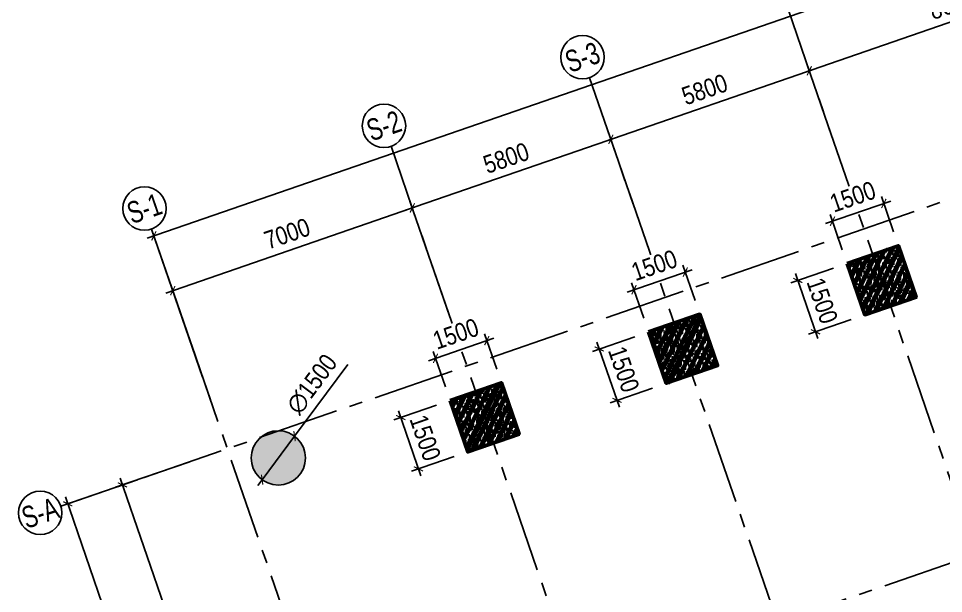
# Model space of a CAD drawing. Header units: millimetres. Extents: x -340714 to 2967022, y -655653 to 62.
# Drawn here: x 1062314 to 1087862, y -127265 to -111390 of the extents above; entities that cross this region are included whole.
import ezdxf
from ezdxf.enums import TextEntityAlignment as Align

# ---------------------------------------------------------------- set-up
doc = ezdxf.new("R2010")
doc.units = ezdxf.units.MM
doc.header["$LTSCALE"] = 100
doc.header["$PDMODE"] = 32
doc.header["$PDSIZE"] = 2.5
doc.linetypes.add('CENTER2', pattern=[1.125, 0.75, -0.125, 0.125, -0.125])
for name, color, linetype in [('ccu12-Hatch', 250, 'Continuous'), ('ccu12-Truc', 13, 'CENTER2'), ('KC-Betong', 6, 'Continuous'), ('KC2-DIM', 251, 'Continuous'), ('KT-Dim', 8, 'Continuous'), ('Xref_ST_MBDV Cot vach 30.7.2022|Xref_ST_MBDV Cot vach 30.7.2022|Xref_ST_MBDV Cot vach 30.7.2022|Xref_ST_MBDV Cot vach 30.7.2022|A-GRID-SYM', 50, 'Continuous')]:
    doc.layers.add(name, color=color, linetype=linetype)
doc.layers.add('KT-Net cot vach', color=6, linetype='Continuous', lineweight=50)
doc.styles.add('Arial Narrow', font='ARIALN.TTF')
doc.styles.add('HBA-Text', font='GOTHIC.TTF')
doc.dimstyles.new('ccu12-200', dxfattribs={"dimscale": 200, "dimtxt": 2.5, "dimasz": 1, "dimexe": 1, "dimexo": 2, "dimgap": 1, "dimtad": 1, "dimdec": 0, "dimrnd": 5, "dimdsep": 46, "dimtxsty": 'Arial Narrow', "dimblk": 'ARCHTICK', "dimcen": -1, "dimdle": 1, "dimclrd": 256, "dimclre": 256, "dimclrt": 3, "dimadec": 0, "dimazin": 2, "dimtfac": 0.1, "dimtdec": 0, "dimtmove": 0, "dimatfit": 1, "dimldrblk": 'ARCHTICK', "dimfxl": 1, "dimtvp": 0.8333333333333334, "dimtolj": 1, "dimtzin": 12, "dimarcsym": 0})
pattern_1 = [(49.99999999999999, (550, -550), (286.9040730403014, -25.10085399303804), [30, -330]), (355, (550, -550), (-55.50053344520001, 300.8768534800047), [24, -264]), (100.4514, (573.908672, -552.091736), (231.4037526856086, 275.7758168243814), [25.496076, -280.4568448]), (46.18420000000001, (550, -470), (426.8964194502578, -66.20760573160723), [45, -495]), (96.6356, (585.574698, -475.5173228), (373.8650822194813, 389.6471483601767), [38.2441152, -420.6852]), (351.1842, (550, -470), (373.8647780534509, 389.6474403701299), [36, -396]), (21, (590, -490), (238.7628208473847, -161.0475562661355), [30, -330]), (326.0000000000001, (590, -490), (97.32613276863269, 290.0600180187412), [24, -264]), (71.4514, (609.8968932, -503.4206424), (336.089051432596, 129.012198683981), [25.496076, -280.4568448]), (37.50000000000001, (550, -550), (4.863942126916267, 133.1575415325246), [0, -260.8, 0, -268, 0, -265]), (7.499999999999999, (550, -550), (105.2278149768594, 157.7646847529441), [0, -152.8, 0, -254.8, 0, -101]), (327.5, (460.8, -550), (213.5289744689636, -9.021948693751902), [0, -100, 0, -312, 0, -414]), (317.5, (420.8, -550), (233.2744677369545, 40.04199293292709), [0, -130, 0, -207.2, 0, -294]), (45, (550, -550), (-120.2081528017131, 120.2081528017131), []), (45, (550, -501), (-120.2081528017131, 120.2081528017131), [])]

# ---------------------------------------------------------------- blocks, each defined once
blk = doc.blocks.new('_ARCHTICK')
at = {"color": 0, "linetype": 'ByBlock', "const_width": 0.15}
blk.add_lwpolyline([(-0.5, -0.5), (0.5, 0.5)], dxfattribs=at)
blk = doc.blocks.new('*D1050')
at = {"layer": 'Defpoints', "color": 0, "transparency": 16777216}
for p in [(308278.6622819378, -57855.77754066592, 5.460132575568766e-05), (312200.1974805766, -66552.32350938718, 5.460132620688229e-05), (309168.2030321773, -67599.11391979485)]:
    blk.add_point(p, dxfattribs=at)
at = {"layer": 'KT-Dim', "lineweight": -2, "transparency": 16777216}
for p, q in [((307900.5621193004, -57986.31591438611), (305878.8043469756, -58684.32400254539)), ((306002.5852414343, -58430.00473436658), (309233.4722190374, -67788.16400111368)), ((311822.0973179392, -66682.86188310738), (308979.1529508586, -67664.383106655))]:
    blk.add_line(p, q, dxfattribs=at)
at = {"layer": 'KT-Dim', "lineweight": -2, "transparency": 16777216, "xscale": 200, "yscale": 200, "zscale": 200}
for p, rotation in [((306067.8544282943, -58619.05481568532), 109.0471379637702), ((309168.2030321773, -67599.11391979494), 289.0471379637702)]:
    blk.add_blockref('_ARCHTICK', p, dxfattribs=dict(at, rotation=rotation))
at = {"layer": 'KT-Dim', "color": 3, "transparency": 16777216, "insert": (308048.3884736744, -62960.50347152674), "char_height": 500, "attachment_point": 5, "rotation": 289.0471379637702, "style": 'Arial Narrow'}
blk.add_mtext('\\A1;9500', dxfattribs=at)
blk = doc.blocks.new('GRID-SYM-flat-103')
at = {"layer": 'Xref_ST_MBDV Cot vach 30.7.2022|Xref_ST_MBDV Cot vach 30.7.2022|Xref_ST_MBDV Cot vach 30.7.2022|Xref_ST_MBDV Cot vach 30.7.2022|A-GRID-SYM'}
blk.add_circle((7.814746150539778e-20, 1.307624847908942e-17, 4.374695749536969e-07), 900.0000000000003, dxfattribs=at)
at = {"layer": 'Xref_ST_MBDV Cot vach 30.7.2022|Xref_ST_MBDV Cot vach 30.7.2022|Xref_ST_MBDV Cot vach 30.7.2022|Xref_ST_MBDV Cot vach 30.7.2022|A-GRID-SYM', "style": 'HBA-Text'}
blk.add_attdef('GRID', text='', height=900.0000000000003, rotation=19.04713795291325, dxfattribs=at).set_placement((7.814746150539778e-20, 1.307624847908942e-17, 4.374695749536969e-07), align=Align.MIDDLE_CENTER)
blk = doc.blocks.new('*D1013')
at = {"layer": 'Defpoints', "color": 0, "transparency": 16777216}
for p in [(306860.7866720461, -58345.29644211305, 5.460132575568766e-05), (323836.0342480005, -104142.8937520662), (320490.9259154584, -105297.7861451339)]:
    blk.add_point(p, dxfattribs=at)
at = {"layer": 'KT-Dim', "lineweight": -2, "transparency": 16777216}
for p, q in [((306482.6865094086, -58475.83481583325), (304366.4036963392, -59206.47749745195)), ((304490.1845907979, -58952.15822927312), (320556.1951023185, -105486.8362264527)), ((323457.9340853631, -104273.4321257864), (320301.8758341396, -105363.055331994))]:
    blk.add_line(p, q, dxfattribs=at)
at = {"layer": 'KT-Dim', "lineweight": -2, "transparency": 16777216, "xscale": 200, "yscale": 200, "zscale": 200}
for p, rotation in [((304555.453777658, -59141.20831059189), 109.0471379637702), ((320490.9259154584, -105297.7861451339), 289.0471379637702)]:
    blk.add_blockref('_ARCHTICK', p, dxfattribs=dict(at, rotation=rotation))
at = {"layer": 'KT-Dim', "color": 3, "transparency": 16777216, "insert": (312953.5495899968, -82070.91633164953), "char_height": 500, "attachment_point": 5, "rotation": 289.0471379637702, "style": 'Arial Narrow'}
blk.add_mtext('\\A1;48830', dxfattribs=at)
blk = doc.blocks.new('*D1019')
at = {"layer": 'Defpoints', "color": 0, "transparency": 16777216}
for p in [(363163.4852022186, -37115.10992757117), (306934.025148161, -51743.49375239976), (308410.2467223767, -56019.18170276831, 4.862310228169464e-05)]:
    blk.add_point(p, dxfattribs=at)
at = {"layer": 'KT-Dim', "lineweight": -2, "transparency": 16777216}
for p, q in [((363032.9430114967, -36737.011082768), (361621.9925326421, -32650.37255480103)), ((361876.3130504047, -32774.15088184165), (306744.9757257595, -51808.76484776071)), ((308279.7045316547, -55641.08285796514), (306868.7540528001, -51554.44432999816))]:
    blk.add_line(p, q, dxfattribs=at)
at = {"layer": 'KT-Dim', "lineweight": -2, "transparency": 16777216, "xscale": 200, "yscale": 200, "zscale": 200}
for p, rotation in [((361687.2636280031, -32839.42197720261), 19.0477163778953), ((306934.0251481611, -51743.49375239975), 199.0477163778953)]:
    blk.add_blockref('_ARCHTICK', p, dxfattribs=dict(at, rotation=rotation))
at = {"layer": 'KT-Dim', "color": 3, "transparency": 16777216, "insert": (334162.0591472954, -41861.09962134295), "char_height": 500, "attachment_point": 5, "rotation": 19.047716377895316, "style": 'Arial Narrow'}
blk.add_mtext('\\A1;57925', dxfattribs=at)
blk = doc.blocks.new('*D1020')
at = {"layer": 'Defpoints', "color": 0, "transparency": 16777216}
for p in [(314072.7511054397, -50971.46038248898), (315242.5389979252, -54359.71304566249), (308625.786151832, -56644.13458594675)]:
    blk.add_point(p, dxfattribs=at)
at = {"layer": 'KT-Dim', "lineweight": -2, "transparency": 16777216}
for p, q in [((315112.0006242059, -53981.61288302481), (314007.48191858, -50782.41030117021)), ((307266.9481779592, -53321.15110943523), (314261.8011867585, -50906.19119562951)), ((308495.2477781127, -56266.03442330906), (307390.7290724185, -53066.8318412567))]:
    blk.add_line(p, q, dxfattribs=at)
at = {"layer": 'KT-Dim', "lineweight": -2, "transparency": 16777216, "xscale": 200, "yscale": 200, "zscale": 200}
for p, rotation in [((314072.7511054396, -50971.46038248912), 19.04713796363416), ((307455.9982592781, -53255.88192257562), 199.0471379636342)]:
    blk.add_blockref('_ARCHTICK', p, dxfattribs=dict(at, rotation=rotation))
at = {"layer": 'KT-Dim', "color": 3, "transparency": 16777216, "insert": (310615.7937861466, -51683.31140909341), "char_height": 500, "attachment_point": 5, "rotation": 19.047137963634164, "style": 'Arial Narrow'}
blk.add_mtext('\\A1;7000', dxfattribs=at)
blk = doc.blocks.new('*D1021')
at = {"layer": 'Defpoints', "color": 0, "transparency": 16777216}
for p in [(319555.2034636396, -49078.65396357757), (320302.8164631628, -51244.09075167369), (315242.5389979252, -54359.71304566249)]:
    blk.add_point(p, dxfattribs=at)
at = {"layer": 'KT-Dim', "lineweight": -2, "transparency": 16777216}
for p, q in [((313883.701024121, -51036.72956934941), (319744.2535449584, -49013.38477671809)), ((320172.2780894435, -50865.99058903602), (319489.9342767799, -48889.60388225879)), ((315112.0006242059, -53981.61288302481), (314007.4819185802, -50782.41030117088))]:
    blk.add_line(p, q, dxfattribs=at)
at = {"layer": 'KT-Dim', "lineweight": -2, "transparency": 16777216, "xscale": 200, "yscale": 200, "zscale": 200}
for p, rotation in [((319555.2034636395, -49078.6539635777), 19.04713796363416), ((314072.7511054398, -50971.46038248979), 199.0471379636342)]:
    blk.add_blockref('_ARCHTICK', p, dxfattribs=dict(at, rotation=rotation))
at = {"layer": 'KT-Dim', "color": 3, "transparency": 16777216, "insert": (316665.3963883274, -49594.6974295948), "char_height": 500, "attachment_point": 5, "rotation": 19.047137963634164, "style": 'Arial Narrow'}
blk.add_mtext('\\A1;5800', dxfattribs=at)
blk = doc.blocks.new('*D1022')
at = {"layer": 'Defpoints', "color": 0, "transparency": 16777216}
for p in [(325037.6558218878, -47185.84754464898), (325785.2688217285, -49351.28433366484), (320302.8164631628, -51244.09075167369)]:
    blk.add_point(p, dxfattribs=at)
at = {"layer": 'KT-Dim', "lineweight": -2, "transparency": 16777216}
for p, q in [((325654.7304480092, -48973.18417102715), (324972.3866350281, -46996.79746333018)), ((319366.1533823207, -49143.92315043752), (325226.7059032066, -47120.57835778948)), ((320172.2780894435, -50865.99058903602), (319489.93427678, -48889.60388225899))]:
    blk.add_line(p, q, dxfattribs=at)
at = {"layer": 'KT-Dim', "lineweight": -2, "transparency": 16777216, "xscale": 200, "yscale": 200, "zscale": 200}
for p, rotation in [((325037.6558218877, -47185.84754464909), 19.04713796363416), ((319555.2034636396, -49078.6539635779), 199.0471379636342)]:
    blk.add_blockref('_ARCHTICK', p, dxfattribs=dict(at, rotation=rotation))
at = {"layer": 'KT-Dim', "color": 3, "transparency": 16777216, "insert": (322147.8487465513, -47701.89101067458), "char_height": 500, "attachment_point": 5, "rotation": 19.047137963634164, "style": 'Arial Narrow'}
blk.add_mtext('\\A1;5800', dxfattribs=at)
blk = doc.blocks.new('*D1023')
at = {"layer": 'Defpoints', "color": 0, "transparency": 16777216}
for p in [(333214.0718389306, -44362.95521297028), (333961.6848392451, -46528.39200335836), (325785.2688217285, -49351.28433366484)]:
    blk.add_point(p, dxfattribs=at)
at = {"layer": 'KT-Dim', "lineweight": -2, "transparency": 16777216}
for p, q in [((333831.1464655257, -46150.29184072067), (333148.8026520709, -44173.90513165151)), ((324848.6057405687, -47251.1167315085), (333403.1219202494, -44297.68602611081)), ((325654.7304480092, -48973.18417102715), (324972.3866350281, -46996.79746332997))]:
    blk.add_line(p, q, dxfattribs=at)
at = {"layer": 'KT-Dim', "lineweight": -2, "transparency": 16777216, "xscale": 200, "yscale": 200, "zscale": 200}
for p, rotation in [((333214.0718389305, -44362.95521297042), 19.04713796363416), ((325037.6558218877, -47185.84754464889), 199.0471379636342)]:
    blk.add_blockref('_ARCHTICK', p, dxfattribs=dict(at, rotation=rotation))
at = {"layer": 'KT-Dim', "color": 3, "transparency": 16777216, "insert": (328977.2829341968, -45344.0416353707), "char_height": 500, "attachment_point": 5, "rotation": 19.047137963634164, "style": 'Arial Narrow'}
blk.add_mtext('\\A1;8650', dxfattribs=at)
blk = doc.blocks.new('*U161')
h = blk.add_hatch()
h.set_pattern_fill('VATLIEU04', color=250, scale=40, style=0, pattern_type=2)
h.set_pattern_definition(pattern_1)
h.paths.add_polyline_path([(-475, 475), (1025, 475), (1025, -1025), (-475, -1025)])
at = {"color": 6, "ltscale": 0.25}
blk.add_lwpolyline([(-475, 475), (1025, 475), (1025, -1025), (-475, -1025)], close=True, dxfattribs=at)
at = {"layer": 'Defpoints', "linetype": 'ByBlock', "ltscale": 30}
for p, q in [((1025, 475), (-475, -1025)), ((-475, 475), (1025, -1025))]:
    blk.add_line(p, q, dxfattribs=at)
blk = doc.blocks.new('*U158')
h = blk.add_hatch()
h.set_pattern_fill('VATLIEU04', color=250, scale=40, style=0, pattern_type=2)
h.set_pattern_definition(pattern_1)
h.paths.add_polyline_path([(-475, 475), (1025, 475), (1025, -1025), (-475, -1025)])
at = {"color": 6, "ltscale": 0.25}
blk.add_lwpolyline([(-475, 475), (1025, 475), (1025, -1025), (-475, -1025)], close=True, dxfattribs=at)
at = {"layer": 'Defpoints', "linetype": 'ByBlock', "ltscale": 30}
for p, q in [((1025, 475), (-475, -1025)), ((-475, 475), (1025, -1025))]:
    blk.add_line(p, q, dxfattribs=at)
blk = doc.blocks.new('*U159')
h = blk.add_hatch()
h.set_pattern_fill('VATLIEU04', color=250, scale=40, style=0, pattern_type=2)
h.set_pattern_definition(pattern_1)
h.paths.add_polyline_path([(-475, 475), (1025, 475), (1025, -1025), (-475, -1025)])
at = {"color": 6, "ltscale": 0.25}
blk.add_lwpolyline([(-475, 475), (1025, 475), (1025, -1025), (-475, -1025)], close=True, dxfattribs=at)
at = {"layer": 'Defpoints', "linetype": 'ByBlock', "ltscale": 30}
for p, q in [((1025, 475), (-475, -1025)), ((-475, 475), (1025, -1025))]:
    blk.add_line(p, q, dxfattribs=at)
blk = doc.blocks.new('MBDVCOTVACH-T2-T6-PN')
at = {"layer": 'ccu12-Hatch', "ltscale": 0.5}
h = blk.add_hatch(dxfattribs=at)
h.set_pattern_fill('BETONG', color=256, scale=50, pattern_type=2)
h.set_pattern_definition([(0, (-1923553.406636358, 300749.4537652719), (0, 259.8076212), [6.25, -143.75]), (0, (-1923553.406636358, 300760.2790828219), (0, 259.8076212), [6.25, -143.75]), (120, (-1923553.406636358, 300749.4537652719), (-225.0000000560045, -129.9038105999999), [6.249999999999998, -143.7499999999999]), (120, (-1923544.031636358, 300754.866424072), (-225.0000000560045, -129.9038105999999), [6.249999999999998, -143.7499999999999]), (0, (-1923478.406636358, 300879.3575758719), (0, 259.8076212), [6.25, -143.75]), (0, (-1923478.406636358, 300890.1828934219), (0, 259.8076212), [6.25, -143.75]), (120, (-1923478.406636358, 300879.3575758719), (-225.0000000560045, -129.9038105999999), [6.249999999999998, -143.7499999999999]), (120, (-1923469.031636358, 300884.7702346719), (-225.0000000560045, -129.9038105999999), [6.249999999999998, -143.7499999999999]), (59.99999999999999, (-1923547.156636358, 300749.4537652719), (-225.0000000560045, 129.9038106), [6.25, -143.75]), (59.99999999999999, (-1923556.531636358, 300754.866424072), (-225.0000000560045, 129.9038106), [6.25, -143.75]), (59.99999999999999, (-1923472.156636358, 300619.5499546719), (-225.0000000560045, 129.9038106), [6.25, -143.75]), (59.99999999999999, (-1923481.531636358, 300624.962613472), (-225.0000000560045, 129.9038106), [6.25, -143.75]), (45, (-1923553.406636358, 300749.4537652719), (-53.03300858899107, 53.03300858899107), []), (49.99999999999999, (-1923553.406636358, 300749.4537652719), (358.6300913003767, -31.37606749129755), [37.5, -412.5]), (355, (-1923553.406636358, 300749.4537652719), (-69.3756668065, 376.0960668500059), [30, -330]), (100.4514, (-1923523.520796358, 300746.8390952719), (289.2546908570108, 344.7197710304768), [31.870095, -350.571056]), (46.18420000000001, (-1923553.406636358, 300849.4537652719), (533.6205243128222, -82.75950716450905), [56.25, -618.75]), (96.6356, (-1923508.938263858, 300842.557111772), (467.3313527743517, 487.0589354502209), [47.805144, -525.8565]), (351.1842, (-1923553.406636358, 300849.4537652719), (467.3309725668136, 487.0593004626623), [45, -495]), (21, (-1923503.406636358, 300824.4537652719), (298.4535260592309, -201.3094453326694), [37.5, -412.5]), (326.0000000000001, (-1923503.406636358, 300824.4537652719), (121.6576659607909, 362.5750225234265), [30, -330]), (71.4514, (-1923478.535519858, 300807.6779622719), (420.111314290745, 161.2652483549762), [31.870095, -350.571056]), (37.50000000000001, (-1923553.406636358, 300749.4537652719), (6.079927658645334, 166.4469269156558), [0, -326, 0, -335, 0, -331.25]), (7.499999999999999, (-1923553.406636358, 300749.4537652719), (131.5347687210743, 197.2058559411801), [0, -191, 0, -318.5, 0, -126.25]), (327.5, (-1923664.906636358, 300749.4537652719), (266.9112180862045, -11.27743586718988), [0, -125, 0, -390, 0, -517.5]), (317.5, (-1923714.906636358, 300749.4537652719), (291.5930846711931, 50.05249116615887), [0, -162.5, 0, -259, 0, -367.5])])
edge = h.paths.add_edge_path()
edge.add_arc((4097.65261828457, -8624.055242631817), 750, 0, 360)
edge = h.paths.add_edge_path()
edge.add_arc((1410.005177336978, -253.7429474530509), 750, 0, 360)
edge = h.paths.add_edge_path()
edge.add_arc((101636.8044801299, -32126.61616641039), 750, 0, 360)
edge = h.paths.add_edge_path()
edge.add_arc((54389.03565472178, -32051.75711834745), 750, 0, 360)
at = {"layer": 'KC-Betong', "ltscale": 0.5}
blk.add_circle((1410.005177336978, -253.7429474530509), 750, dxfattribs=at)
at = {"layer": 'KT-Net cot vach', "rotation": 19.04713795399666}
for name, p in [('*U159', (17721.48730440694, 4822.357944610761)), ('*U158', (12239.0349454463, 2929.551524406183, -5.460167979304265e-05)), ('*U161', (6756.582588377176, 1036.745105400332))]:
    blk.add_blockref(name, p, dxfattribs=at)
blk = doc.blocks.new('*D899')
at = {"layer": 'Defpoints', "color": 0, "ltscale": 0.5, "transparency": 16777216}
for p in [(1075651.738689356, -121447.5558386822), (1074233.863079383, -121937.0747398907)]:
    blk.add_point(p, dxfattribs=at)
at = {"layer": 'KC2-DIM', "lineweight": -2, "ltscale": 0.5, "transparency": 16777216}
for p, q in [((1073642.510099228, -120837.0866370463), (1075438.485871861, -120217.0293621822)), ((1075521.200315701, -121069.4556760225), (1075184.166603704, -120093.2484676801)), ((1074103.324705727, -121558.9745772309), (1073766.29099373, -120582.7673688887))]:
    blk.add_line(p, q, dxfattribs=at)
at = {"layer": 'KC2-DIM', "lineweight": -2, "ltscale": 0.5, "transparency": 16777216, "xscale": 200, "yscale": 200, "zscale": 200}
for p, rotation in [((1075249.435790532, -120282.29854901), 19.04713795399604), ((1073831.560180558, -120771.8174502185), 199.047137953996)]:
    blk.add_blockref('_ARCHTICK', p, dxfattribs=dict(at, rotation=rotation))
at = {"layer": 'KC2-DIM', "color": 3, "ltscale": 0.5, "transparency": 16777216, "insert": (1074391.917089405, -120096.6982561503), "char_height": 500, "attachment_point": 5, "rotation": 19.047137953996042, "style": 'Arial Narrow', "bg_fill": 3, "box_fill_scale": 1.1, "bg_fill_color": 256, "bg_fill_true_color": 13158600, "bg_fill_transparency": 0}
blk.add_mtext('\\A1;1500', dxfattribs=at)
at = {"layer": 'Defpoints', "color": 0, "ltscale": 0.5, "transparency": 16777216}
blk.add_point((1075249.435790532, -120282.29854901), dxfattribs=at)
blk = doc.blocks.new('*D869')
at = {"layer": 'Defpoints', "color": 0, "ltscale": 0.5, "transparency": 16777216}
for p in [(1074233.863079383, -121937.0747398908), (1074723.381980591, -123354.9503498648)]:
    blk.add_point(p, dxfattribs=at)
at = {"layer": 'KC2-DIM', "lineweight": -2, "ltscale": 0.5, "transparency": 16777216}
for p, q in [((1073855.762916723, -122067.6131135463), (1072683.837239187, -122472.218260803)), ((1072807.618133689, -122217.8989926453), (1073427.675408553, -124013.8747652791)), ((1074345.281817931, -123485.4887235204), (1073173.356140396, -123890.0938707771))]:
    blk.add_line(p, q, dxfattribs=at)
at = {"layer": 'KC2-DIM', "lineweight": -2, "ltscale": 0.5, "transparency": 16777216, "xscale": 200, "yscale": 200, "zscale": 200}
for p, rotation in [((1072872.887320517, -122406.9490739751), 109.047137953989), ((1073362.406221726, -123824.8246839492), 289.047137953989)]:
    blk.add_blockref('_ARCHTICK', p, dxfattribs=dict(at, rotation=rotation))
at = {"layer": 'KC2-DIM', "color": 3, "ltscale": 0.5, "transparency": 16777216, "insert": (1073548.006514585, -122967.3059828224), "char_height": 500, "attachment_point": 5, "rotation": 289.0471379539889, "style": 'Arial Narrow', "bg_fill": 3, "box_fill_scale": 1.1, "bg_fill_color": 256, "bg_fill_true_color": 13158600, "bg_fill_transparency": 0}
blk.add_mtext('\\A1;1500', dxfattribs=at)
at = {"layer": 'Defpoints', "color": 0, "ltscale": 0.5, "transparency": 16777216}
blk.add_point((1073362.406221726, -123824.8246839492), dxfattribs=at)
blk = doc.blocks.new('*D870')
at = {"layer": 'Defpoints', "color": 0, "ltscale": 0.5, "transparency": 16777216}
for p in [(1081134.191046893, -119554.7494210309), (1079716.315436919, -120044.2683222395)]:
    blk.add_point(p, dxfattribs=at)
at = {"layer": 'KC2-DIM', "lineweight": -2, "ltscale": 0.5, "transparency": 16777216}
for p, q in [((1081003.652673238, -119176.6492583711), (1080666.618961241, -118200.4420500283)), ((1079124.962456764, -118944.2802193945), (1080920.938229398, -118324.2229445304)), ((1079585.777063264, -119666.1681595797), (1079248.743351266, -118689.9609512368))]:
    blk.add_line(p, q, dxfattribs=at)
at = {"layer": 'KC2-DIM', "lineweight": -2, "ltscale": 0.5, "transparency": 16777216, "xscale": 200, "yscale": 200, "zscale": 200}
for p, rotation in [((1080731.888148068, -118389.4921313582), 19.04713795399024), ((1079314.012538094, -118879.0110325667), 199.0471379539902)]:
    blk.add_blockref('_ARCHTICK', p, dxfattribs=dict(at, rotation=rotation))
at = {"layer": 'KC2-DIM', "color": 3, "ltscale": 0.5, "transparency": 16777216, "insert": (1079874.369446941, -118203.8918384985), "char_height": 500, "attachment_point": 5, "rotation": 19.047137953990237, "style": 'Arial Narrow', "bg_fill": 3, "box_fill_scale": 1.1, "bg_fill_color": 256, "bg_fill_true_color": 13158600, "bg_fill_transparency": 0}
blk.add_mtext('\\A1;1500', dxfattribs=at)
at = {"layer": 'Defpoints', "color": 0, "ltscale": 0.5, "transparency": 16777216}
blk.add_point((1080731.888148068, -118389.4921313582), dxfattribs=at)
blk = doc.blocks.new('*D871')
at = {"layer": 'Defpoints', "color": 0, "ltscale": 0.5, "transparency": 16777216}
for p in [(1079716.315436919, -120044.2683222394), (1080205.834338128, -121462.1439322135)]:
    blk.add_point(p, dxfattribs=at)
at = {"layer": 'KC2-DIM', "lineweight": -2, "ltscale": 0.5, "transparency": 16777216}
for p, q in [((1079338.215274259, -120174.806695895), (1078166.289596724, -120579.4118431517)), ((1078290.070491226, -120325.092574994), (1078910.12776609, -122121.0683476279)), ((1079827.734175468, -121592.6823058692), (1078655.808497933, -121997.2874531259))]:
    blk.add_line(p, q, dxfattribs=at)
at = {"layer": 'KC2-DIM', "lineweight": -2, "ltscale": 0.5, "transparency": 16777216, "xscale": 200, "yscale": 200, "zscale": 200}
for p, rotation in [((1078355.339678054, -120514.1426563239), 109.0471379539973), ((1078844.858579263, -121932.0182662981), 289.0471379539973)]:
    blk.add_blockref('_ARCHTICK', p, dxfattribs=dict(at, rotation=rotation))
at = {"layer": 'KC2-DIM', "color": 3, "ltscale": 0.5, "transparency": 16777216, "insert": (1079030.458872122, -121074.4995651709), "char_height": 500, "attachment_point": 5, "rotation": 289.0471379539973, "style": 'Arial Narrow', "bg_fill": 3, "box_fill_scale": 1.1, "bg_fill_color": 256, "bg_fill_true_color": 13158600, "bg_fill_transparency": 0}
blk.add_mtext('\\A1;1500', dxfattribs=at)
at = {"layer": 'Defpoints', "color": 0, "ltscale": 0.5, "transparency": 16777216}
blk.add_point((1078844.858579263, -121932.0182662981), dxfattribs=at)
blk = doc.blocks.new('*D863')
at = {"layer": 'Defpoints', "color": 0, "ltscale": 0.5, "transparency": 16777216}
for p in [(1086616.643405386, -117661.9429994717), (1085198.767795412, -118151.4619006802)]:
    blk.add_point(p, dxfattribs=at)
at = {"layer": 'KC2-DIM', "lineweight": -2, "ltscale": 0.5, "transparency": 16777216}
for p, q in [((1084607.414815258, -117051.4737978355), (1086403.390587891, -116431.4165229714)), ((1086486.105031731, -117283.8428368119), (1086149.071319734, -116307.6356284693)), ((1085068.229421757, -117773.3617380204), (1084731.19570976, -116797.1545296778))]:
    blk.add_line(p, q, dxfattribs=at)
at = {"layer": 'KC2-DIM', "lineweight": -2, "ltscale": 0.5, "transparency": 16777216, "xscale": 200, "yscale": 200, "zscale": 200}
for p, rotation in [((1086214.340506561, -116496.6857097992), 19.04713795399604), ((1084796.464896587, -116986.2046110077), 199.047137953996)]:
    blk.add_blockref('_ARCHTICK', p, dxfattribs=dict(at, rotation=rotation))
at = {"layer": 'KC2-DIM', "color": 3, "ltscale": 0.5, "transparency": 16777216, "insert": (1085356.821805435, -116311.0854169395), "char_height": 500, "attachment_point": 5, "rotation": 19.047137953996042, "style": 'Arial Narrow', "bg_fill": 3, "box_fill_scale": 1.1, "bg_fill_color": 256, "bg_fill_true_color": 13158600, "bg_fill_transparency": 0}
blk.add_mtext('\\A1;1500', dxfattribs=at)
at = {"layer": 'Defpoints', "color": 0, "ltscale": 0.5, "transparency": 16777216}
blk.add_point((1086214.340506561, -116496.6857097992), dxfattribs=at)
blk = doc.blocks.new('*D864')
at = {"layer": 'Defpoints', "color": 0, "ltscale": 0.5, "transparency": 16777216}
for p in [(1085198.767795413, -118151.4619006802), (1085688.286696621, -119569.3375106544)]:
    blk.add_point(p, dxfattribs=at)
at = {"layer": 'KC2-DIM', "lineweight": -2, "ltscale": 0.5, "transparency": 16777216}
for p, q in [((1084820.667632753, -118282.0002743358), (1083648.741955217, -118686.6054215922)), ((1083772.52284972, -118432.2861534345), (1084392.580124584, -120228.2619260685)), ((1085310.186533961, -119699.8758843099), (1084138.260856426, -120104.4810315664))]:
    blk.add_line(p, q, dxfattribs=at)
at = {"layer": 'KC2-DIM', "lineweight": -2, "ltscale": 0.5, "transparency": 16777216, "xscale": 200, "yscale": 200, "zscale": 200}
for p, rotation in [((1083837.792036547, -118621.3362347644), 109.047137953989), ((1084327.310937756, -120039.2118447386), 289.047137953989)]:
    blk.add_blockref('_ARCHTICK', p, dxfattribs=dict(at, rotation=rotation))
at = {"layer": 'KC2-DIM', "color": 3, "ltscale": 0.5, "transparency": 16777216, "insert": (1084512.911230616, -119181.6931436117), "char_height": 500, "attachment_point": 5, "rotation": 289.0471379539889, "style": 'Arial Narrow', "bg_fill": 3, "box_fill_scale": 1.1, "bg_fill_color": 256, "bg_fill_true_color": 13158600, "bg_fill_transparency": 0}
blk.add_mtext('\\A1;1500', dxfattribs=at)
at = {"layer": 'Defpoints', "color": 0, "ltscale": 0.5, "transparency": 16777216}
blk.add_point((1084327.310937756, -120039.2118447386), dxfattribs=at)
blk = doc.blocks.new('*D892')
at = {"layer": 'Defpoints', "color": 0, "ltscale": 0.5, "transparency": 16777216}
for p in [(1069938.754719005, -122919.6463775775), (1069043.833141428, -124123.4384567954)]:
    blk.add_point(p, dxfattribs=at)
at = {"layer": 'KC2-DIM', "lineweight": -2, "ltscale": 0.5, "transparency": 16777216}
for p, q in [((1069938.754719005, -122919.6463775775), (1071410.674847145, -120939.712229276)), ((1069043.833141428, -124123.4384567954), (1069938.754719005, -122919.6463775775)), ((1069043.833141428, -124123.4384567954), (1068924.510264418, -124283.9440673577))]:
    blk.add_line(p, q, dxfattribs=at)
at = {"layer": 'KC2-DIM', "lineweight": -2, "ltscale": 0.5, "transparency": 16777216, "xscale": 200, "yscale": 200, "zscale": 200}
for p, rotation in [((1069938.754719005, -122919.6463775775), 233.3721962865281), ((1069043.833141428, -124123.4384567954), 53.37219628652808)]:
    blk.add_blockref('_ARCHTICK', p, dxfattribs=dict(at, rotation=rotation))
at = {"layer": 'KC2-DIM', "color": 3, "ltscale": 0.5, "transparency": 16777216, "insert": (1070417.435222205, -121489.2003871372), "char_height": 500, "attachment_point": 5, "rotation": 53.37219628652807, "style": 'Arial Narrow', "bg_fill": 3, "box_fill_scale": 1.1, "bg_fill_color": 256, "bg_fill_true_color": 13158600, "bg_fill_transparency": 0}
blk.add_mtext('\\A1;∅1500', dxfattribs=at)
blk = doc.blocks.new('Grid-ST-flat-3')
at = {"layer": 'ccu12-Truc', "ltscale": 30}
for p, q in [((369404.6687134803, -36752.1382002916), (304555.4537775333, -59141.20830987486)), ((324450.2562037199, -45484.46361355273), (343539.5479429879, -100775.9775917197)), ((318967.803845129, -47377.27003148972), (338057.0955847398, -102668.7840106485)), ((313485.3514865386, -49270.0764494267), (332574.6432264913, -104561.5904295773)), ((306868.5986399635, -51554.49798831622), (325957.8903803295, -106846.0119696639)), ((348389.8671523776, -54057.7060485669), (307655.7401533651, -68121.08717252291))]:
    blk.add_line(p, q, dxfattribs=at)
at = {"layer": 'KT-Dim'}
ref = blk.add_blockref('GRID-SYM-flat-103', (318771.9905590695, -46810.12176409933, -2.916463833074756e-07), dxfattribs=dict(at, xscale=0.6666666666666666, yscale=0.6666666666666666, zscale=0.6666666666666666))
ref.add_attrib('GRID', 'S-3', dxfattribs={"layer": 'Xref_ST_MBDV Cot vach 30.7.2022|Xref_ST_MBDV Cot vach 30.7.2022|Xref_ST_MBDV Cot vach 30.7.2022|Xref_ST_MBDV Cot vach 30.7.2022|A-GRID-SYM', "height": 600, "rotation": 19, "style": 'HBA-Text', "width": 0.75}).set_placement((318771.9905590695, -46810.12176409933, -2.916463833074756e-07), align=Align.MIDDLE_CENTER)
ref = blk.add_blockref('GRID-SYM-flat-103', (313289.5382005037, -48702.9281821082, -2.916463833074756e-07), dxfattribs=dict(at, xscale=0.6666666666666666, yscale=0.6666666666666666, zscale=0.6666666666666666))
ref.add_attrib('GRID', 'S-2', dxfattribs={"layer": 'Xref_ST_MBDV Cot vach 30.7.2022|Xref_ST_MBDV Cot vach 30.7.2022|Xref_ST_MBDV Cot vach 30.7.2022|Xref_ST_MBDV Cot vach 30.7.2022|A-GRID-SYM', "height": 600, "rotation": 19.04713795308838, "style": 'HBA-Text', "width": 0.75}).set_placement((313289.5382005037, -48702.9281821082, -2.916463833074756e-07), align=Align.MIDDLE_CENTER)
ref = blk.add_blockref('GRID-SYM-flat-103', (306672.7853538807, -50987.34972111135, -2.916463833074756e-07), dxfattribs=dict(at, xscale=0.6666666666666666, yscale=0.6666666666666666, zscale=0.6666666666666666))
ref.add_attrib('GRID', 'S-1', dxfattribs={"layer": 'Xref_ST_MBDV Cot vach 30.7.2022|Xref_ST_MBDV Cot vach 30.7.2022|Xref_ST_MBDV Cot vach 30.7.2022|Xref_ST_MBDV Cot vach 30.7.2022|A-GRID-SYM', "height": 600, "rotation": 19, "style": 'HBA-Text', "width": 0.75}).set_placement((306672.7853538807, -50987.34972111135, -2.916463833074756e-07), align=Align.MIDDLE_CENTER)
ref = blk.add_blockref('GRID-SYM-flat-103', (303795.5476551738, -59391.20264497899, -5.489297214077149e-05), dxfattribs=dict(at, xscale=0.6666666666666666, yscale=0.6666666666666666, zscale=0.6666666666666666))
ref.add_attrib('GRID', 'S-A', dxfattribs={"layer": 'Xref_ST_MBDV Cot vach 30.7.2022|Xref_ST_MBDV Cot vach 30.7.2022|Xref_ST_MBDV Cot vach 30.7.2022|Xref_ST_MBDV Cot vach 30.7.2022|A-GRID-SYM', "height": 600, "rotation": 19, "style": 'HBA-Text', "width": 0.75}).set_placement((303795.5476551738, -59391.20264497899, -5.489297214077149e-05), align=Align.MIDDLE_CENTER)
dim = blk.add_aligned_dim(p1=(363163.4852022187, -37115.1099275712), p2=(308410.2467223767, -56019.18170276831, 4.862310228169464e-05), distance=-4523.354682656072, dimstyle='ccu12-200', dxfattribs=at)
dim.commit()
dim.dimension.update_dxf_attribs({"geometry": '*D1019', "text_midpoint": (334162.0591472954, -41861.09962134295)})
for base, p1, p2, angle, picture, middle in [((333214.0718389306, -44362.95521297028), (325785.2688217285, -49351.2843336648), (333961.684839245, -46528.39200335833), 19.04713796417834, '*D1023', (328977.2829341968, -45344.04163537062)), ((325037.6558218878, -47185.84754464898), (320302.8164631627, -51244.09075167367), (325785.2688217285, -49351.2843336648), 19.04713796417834, '*D1022', (322147.8487465514, -47701.8910106745)), ((319555.2034636396, -49078.65396357757), (315242.5389979252, -54359.71304566249), (320302.8164631627, -51244.09075167367), 19.04713796417834, '*D1021', (316665.3963883274, -49594.69742959473)), ((314072.7511054397, -50971.46038248898), (308625.7861518319, -56644.13458594673), (315242.5389979252, -54359.71304566249), 19.04713796417834, '*D1020', (310615.7937861466, -51683.31140909337)), ((309168.2030321773, -67599.11391979485, -5.460132575746401e-05), (308278.6622819378, -57855.77754066593), (312200.1974805766, -66552.3235093872), 109.0471379637702, '*D1050', (308048.3884736744, -62960.50347152674, -5.460132575746401e-05)), ((320490.9259154584, -105297.7861451339, -5.460132575746401e-05), (306860.7866720461, -58345.29644211305), (323836.0342480005, -104142.8937520662, -5.460132575746401e-05), 109.0471379637702, '*D1013', (312953.5495899968, -82070.91633164953, -5.460132575746401e-05))]:
    dim = blk.add_linear_dim(base=base, p1=p1, p2=p2, angle=angle, dimstyle='ccu12-200', dxfattribs=at)
    dim.commit()
    dim.dimension.update_dxf_attribs({"geometry": picture, "text_midpoint": middle})

msp = doc.modelspace()

# ---------------------------------------------------------------- linework, layer by layer
at = {"layer": 'KC2-DIM', "ltscale": 0.5}
msp.add_circle((1069491.293930217, -123521.5424171865), 750, dxfattribs=at)

# ---------------------------------------------------------------- block references
msp.add_blockref('Grid-ST-flat-3', (759118.7059176685, -65648.14422032033))
at = {"layer": 'KC2-DIM'}
msp.add_blockref('MBDVCOTVACH-T2-T6-PN', (1068081.28875288, -123267.7994697334), dxfattribs=at)

# ---------------------------------------------------------------- next in the draw order: dimensions: what is measured, and where the dimension line sits
at = {"layer": 'KC2-DIM', "ltscale": 0.5}
for base, p1, p2, angle, picture, middle in [((1086214.340506561, -116496.6857097992), (1085198.767795412, -118151.4619006802), (1086616.643405386, -117661.9429994716), 19.04713795399815, '*D863', (1085505.402701574, -116741.4451604034)), ((1080731.888148068, -118389.4921313582, -5.460132576180826e-05), (1079716.315436919, -120044.2683222395, -5.460167979412713e-05), (1081134.191046894, -119554.7494210309, -5.460167979412726e-05), 19.047137953984162, '*D870', (1080022.950343081, -118634.2515819625, -5.460132576180826e-05)), ((1075249.435790532, -120282.29854901), (1074233.863079383, -121937.0747398907), (1075651.738689356, -121447.5558386822), 19.047137954006608, '*D899', (1074540.497985545, -120527.0579996143))]:
    dim = msp.add_linear_dim(base=base, p1=p1, p2=p2, angle=angle, dimstyle='ccu12-200', override={"dimfxl": 150, "dimtfill": 1}, dxfattribs=at)
    dim.commit()
    dim.dimension.update_dxf_attribs({"geometry": picture, "text_midpoint": middle, "dimtype": 161})
dim = msp.add_diameter_dim_2p(p1=(1069043.833141428, -124123.4384567954), p2=(1069938.754719005, -122919.6463775775), dimstyle='ccu12-200', override={"dimfxl": 150, "dimtfill": 1}, dxfattribs=at)
dim.commit()
dim.dimension.update_dxf_attribs({"geometry": '*D892', "text_midpoint": (1070417.435222205, -121489.2003871372)})

# ---------------------------------------------------------------- next in the draw order: dimensions: what is measured, and where the dimension line sits
for base, p1, p2, angle, picture, middle in [((1084327.310937756, -120039.2118447386), (1085198.767795412, -118151.4619006802), (1085688.286696621, -119569.3375106543), 289.0471379540063, '*D864', (1084082.551487152, -119330.2740397516)), ((1078844.858579263, -121932.0182662981, -5.460132576180826e-05), (1079716.315436919, -120044.2683222395, -5.460167979412713e-05), (1080205.834338128, -121462.1439322136, -5.460167979629403e-05), 289.0471379540147, '*D871', (1078600.099128658, -121223.0804613109, -5.460132576180826e-05)), ((1073362.406221726, -123824.8246839492), (1074233.863079383, -121937.0747398907), (1074723.381980591, -123354.9503498648), 289.04713795397265, '*D869', (1073117.646771121, -123115.8868789622))]:
    dim = msp.add_linear_dim(base=base, p1=p1, p2=p2, angle=angle, dimstyle='ccu12-200', override={"dimfxl": 150, "dimtfill": 1}, dxfattribs=at)
    dim.commit()
    dim.dimension.update_dxf_attribs({"geometry": picture, "text_midpoint": middle, "dimtype": 161})

doc.saveas('drawing.dxf')
